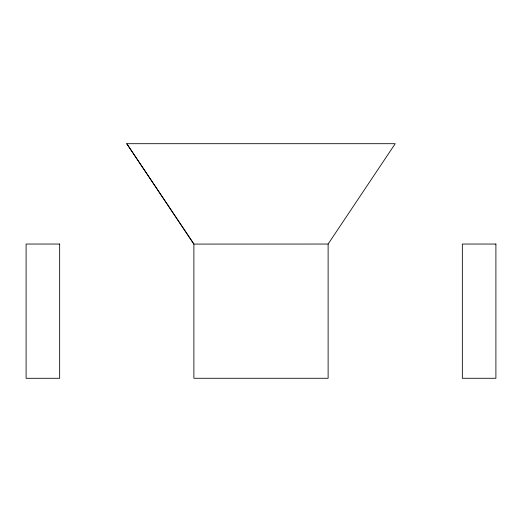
<?xml version="1.0" encoding="UTF-8"?>
<svg xmlns="http://www.w3.org/2000/svg" width="522" height="522" viewBox="0 0 522 522"><rect width="100%" height="100%" fill="white"/><g stroke="black" fill="none" stroke-linecap="round" stroke-linejoin="round"><path stroke-width="0.78" d="M328.116 244.042L395.219 143.694L126.761 143.694L193.864 244.081L328.116 244.042L328.116 378.274L193.884 378.274L193.884 244.042L126.761 143.694M59.658 244.042L26.1 244.042L26.1 378.306L59.658 378.274L59.658 244.042M495.9 244.042L462.342 244.042L462.342 378.274L495.9 378.274L495.9 244.042"/></g></svg>
